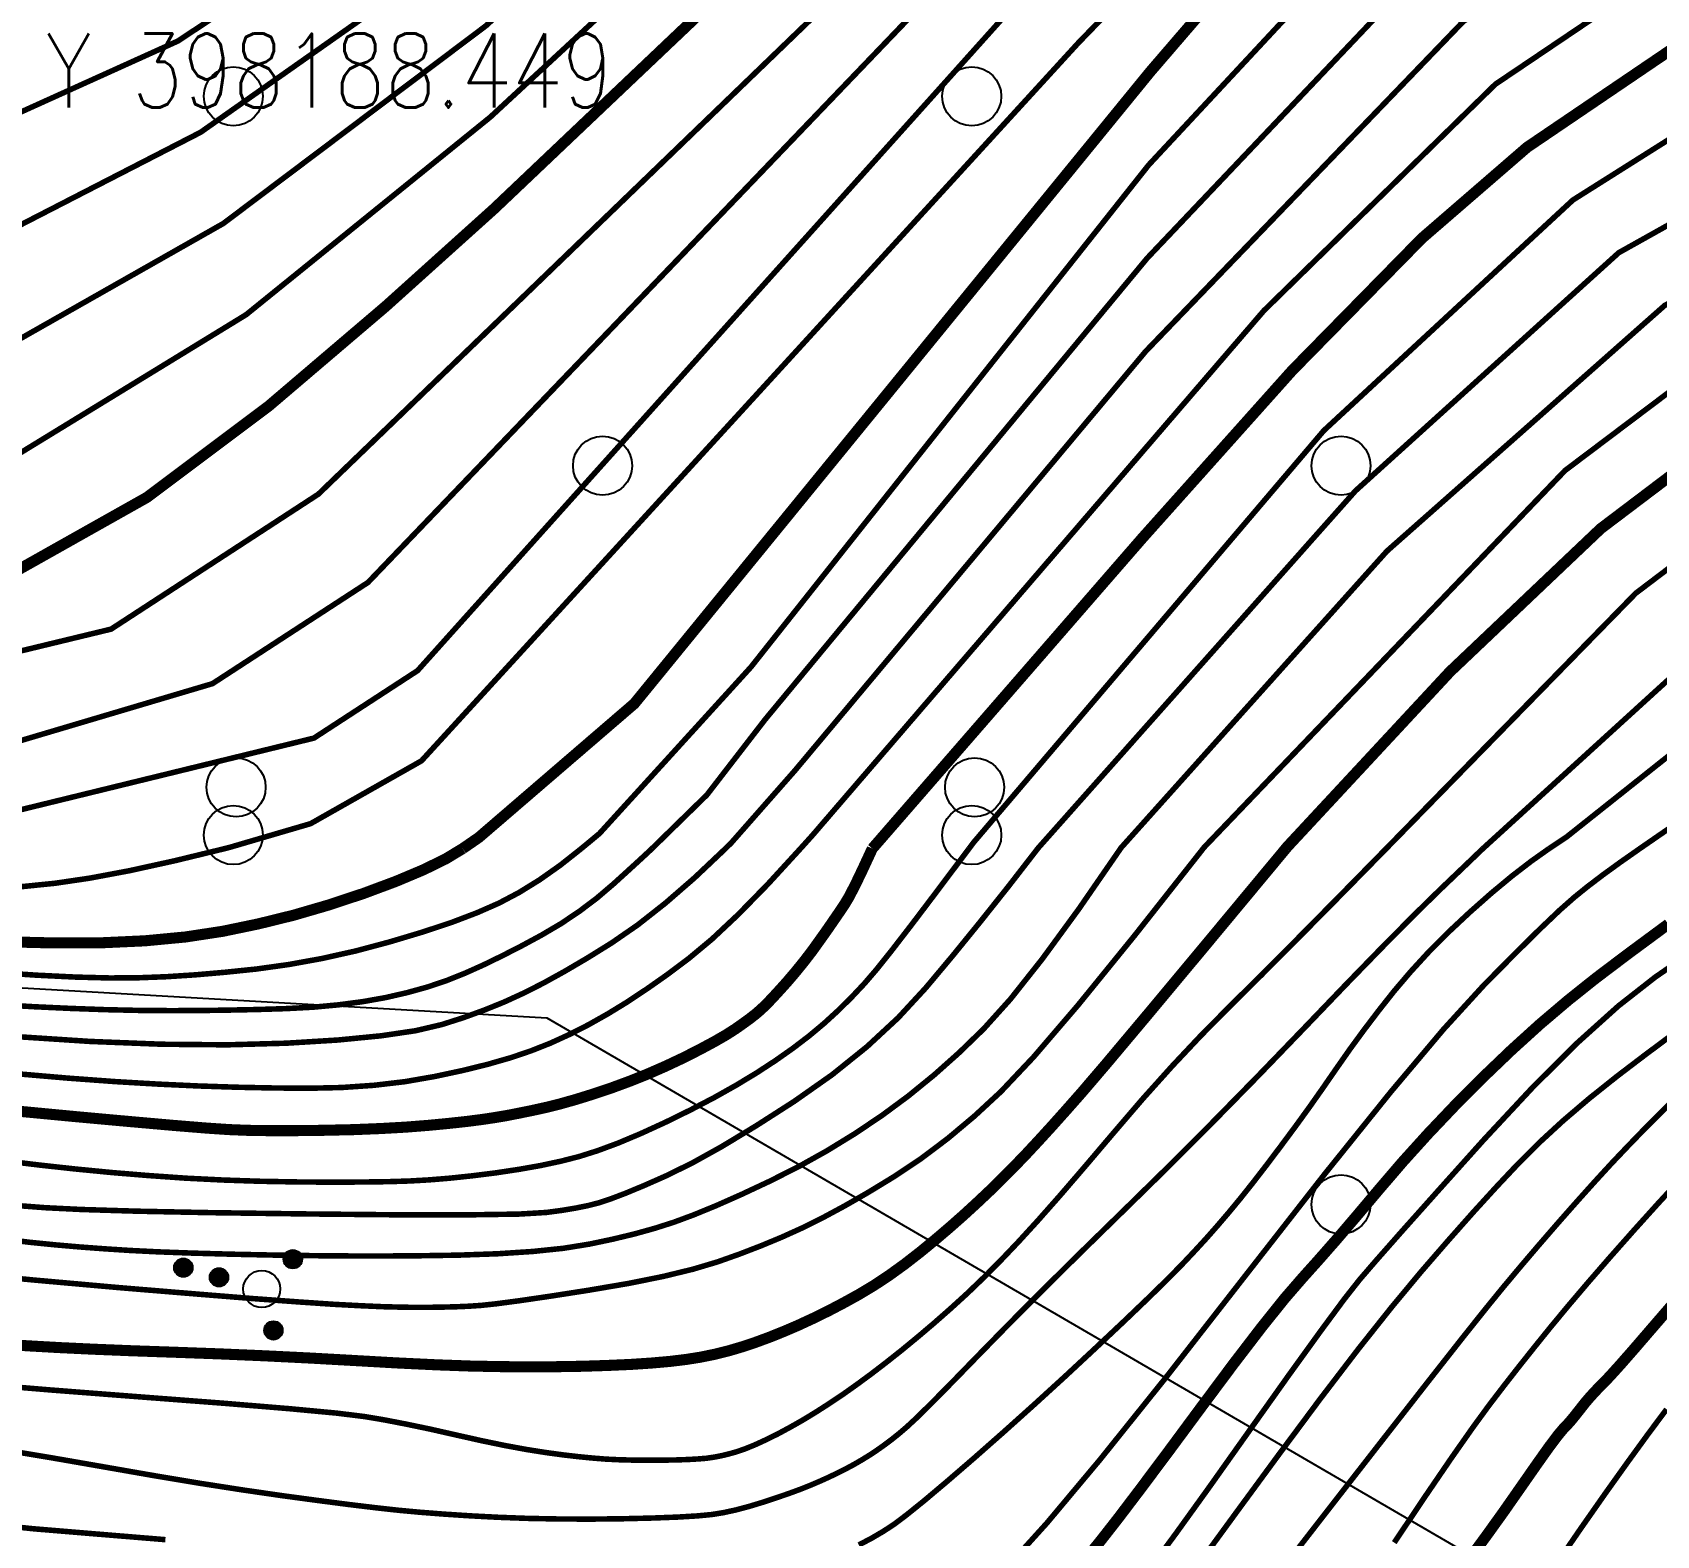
# Model space of a CAD drawing. Extents: x 396500 to 398250, y 1005980 to 1008200.
# Drawn here: x 398189.93 to 398211.92, y 1007990.7 to 1008011.05 of the extents above; entities that cross this region are included whole.
import ezdxf
from ezdxf.enums import TextEntityAlignment as Align

# ---------------------------------------------------------------- set-up
doc = ezdxf.new("R2010")
doc.units = 0
doc.header["$LTSCALE"] = 0.5
doc.layers.get('0').update_dxf_attribs({"linetype": 'CONTINUOUS'})
doc.layers.add('ASSIST', color=7, linetype='CONTINUOUS', plot=False)
for name, color, linetype in [('DGX', 2, 'CONTINUOUS'), ('ZBTZ', 3, 'CONTINUOUS'), ('用地红线', 1, 'CONTINUOUS')]:
    doc.layers.add(name, color=color, linetype=linetype)
doc.styles.add('HZ', font='rs.shx', dxfattribs={"width": 0.8, "bigfont": 'hztxt.shx'})
doc.linetypes.add('1161', pattern='A,0,[149,AAA.SHX,S=0.15,R=0,X=0,Y=0],-1.6', length=1.6)

# ---------------------------------------------------------------- blocks, each defined once
blk = doc.blocks.new('gc326')
blk.add_circle((0, 0), 0.8)
blk = doc.blocks.new('*U110')
at = {"linetype": 'Continuous'}
for points in [[(-0.25, 2.2), (-0.238, 2.123), (-0.238, 2.277)], [(-0.238, 2.277), (-0.202, 2.053), (-0.202, 2.347)], [(-0.202, 2.053), (-0.238, 2.277), (-0.238, 2.123)], [(-0.202, 2.347), (-0.147, 1.998), (-0.147, 2.402)], [(-0.147, 1.998), (-0.202, 2.347), (-0.202, 2.053)], [(-0.147, 2.402), (-0.077, 1.962), (-0.077, 2.438)], [(-0.077, 1.962), (-0.147, 2.402), (-0.147, 1.998)], [(-0.077, 2.438), (0, 1.95), (0, 2.45)], [(0, 1.95), (-0.077, 2.438), (-0.077, 1.962)], [(0, 2.45), (0.077, 1.962), (0.077, 2.438)], [(0.077, 1.962), (0, 2.45), (0, 1.95)], [(0.077, 2.438), (0.147, 1.998), (0.147, 2.402)], [(0.147, 1.998), (0.077, 2.438), (0.077, 1.962)], [(0.147, 2.402), (0.202, 2.053), (0.202, 2.347)], [(0.202, 2.053), (0.147, 2.402), (0.147, 1.998)], [(0.202, 2.347), (0.238, 2.123), (0.238, 2.277)], [(0.238, 2.123), (0.202, 2.347), (0.202, 2.053)], [(0.25, 2.2), (0.238, 2.277), (0.238, 2.123)]]:
    blk.add_solid(points, dxfattribs=at)
blk = doc.blocks.new('*U109')
at = {"linetype": 'Continuous'}
for points in [[(-0.238, 1.277), (-0.202, 1.053), (-0.202, 1.347)], [(-0.202, 1.347), (-0.147, 0.998), (-0.147, 1.402)], [(-0.147, 0.998), (-0.202, 1.347), (-0.202, 1.053)], [(-0.147, 1.402), (-0.077, 0.962), (-0.077, 1.438)], [(-0.077, 0.962), (-0.147, 1.402), (-0.147, 0.998)], [(-0.077, 1.438), (0, 0.95), (0, 1.45)], [(0, 0.95), (-0.077, 1.438), (-0.077, 0.962)], [(0, 1.45), (0.077, 0.962), (0.077, 1.438)], [(0.077, 0.962), (0, 1.45), (0, 0.95)], [(0.077, 1.438), (0.147, 0.998), (0.147, 1.402)], [(0.147, 0.998), (0.077, 1.438), (0.077, 0.962)], [(0.147, 1.402), (0.202, 1.053), (0.202, 1.347)], [(0.202, 1.053), (0.147, 1.402), (0.147, 0.998)], [(0.202, 1.347), (0.238, 1.123), (0.238, 1.277)], [(0.238, 1.123), (0.202, 1.347), (0.202, 1.053)], [(-0.25, 1.2), (-0.238, 1.123), (-0.238, 1.277)], [(-0.202, 1.053), (-0.238, 1.277), (-0.238, 1.123)], [(0.25, 1.2), (0.238, 1.277), (0.238, 1.123)]]:
    blk.add_solid(points, dxfattribs=at)
blk = doc.blocks.new('*U108')
at = {"linetype": 'Continuous'}
for points in [[(-1.202, -0.453), (-1.147, -0.802), (-1.147, -0.398)], [(-1.147, -0.398), (-1.077, -0.838), (-1.077, -0.362)], [(-1.077, -0.838), (-1.147, -0.398), (-1.147, -0.802)], [(-1.077, -0.362), (-1, -0.85), (-1, -0.35)], [(-1, -0.85), (-1.077, -0.362), (-1.077, -0.838)], [(-1, -0.35), (-0.923, -0.838), (-0.923, -0.362)], [(-0.923, -0.838), (-1, -0.35), (-1, -0.85)], [(-0.923, -0.362), (-0.853, -0.802), (-0.853, -0.398)], [(-0.853, -0.802), (-0.923, -0.362), (-0.923, -0.838)], [(-0.853, -0.398), (-0.798, -0.747), (-0.798, -0.453)], [(-0.798, -0.747), (-0.853, -0.398), (-0.853, -0.802)], [(-1.25, -0.6), (-1.238, -0.677), (-1.238, -0.523)], [(-1.238, -0.523), (-1.202, -0.747), (-1.202, -0.453)], [(-1.202, -0.747), (-1.238, -0.523), (-1.238, -0.677)], [(-1.147, -0.802), (-1.202, -0.453), (-1.202, -0.747)], [(-0.798, -0.453), (-0.762, -0.677), (-0.762, -0.523)], [(-0.762, -0.677), (-0.798, -0.453), (-0.798, -0.747)], [(-0.75, -0.6), (-0.762, -0.523), (-0.762, -0.677)]]:
    blk.add_solid(points, dxfattribs=at)
blk = doc.blocks.new('*U107')
at = {"linetype": 'Continuous'}
for points in [[(0.798, -0.453), (0.853, -0.802), (0.853, -0.398)], [(0.853, -0.398), (0.923, -0.838), (0.923, -0.362)], [(0.923, -0.838), (0.853, -0.398), (0.853, -0.802)], [(0.923, -0.362), (1, -0.85), (1, -0.35)], [(1, -0.85), (0.923, -0.362), (0.923, -0.838)], [(1, -0.35), (1.077, -0.838), (1.077, -0.362)], [(1.077, -0.838), (1, -0.35), (1, -0.85)], [(1.077, -0.362), (1.147, -0.802), (1.147, -0.398)], [(1.147, -0.802), (1.077, -0.362), (1.077, -0.838)], [(1.147, -0.398), (1.202, -0.747), (1.202, -0.453)], [(1.202, -0.747), (1.147, -0.398), (1.147, -0.802)], [(0.75, -0.6), (0.762, -0.677), (0.762, -0.523)], [(0.762, -0.523), (0.798, -0.747), (0.798, -0.453)], [(0.798, -0.747), (0.762, -0.523), (0.762, -0.677)], [(0.853, -0.802), (0.798, -0.453), (0.798, -0.747)], [(1.202, -0.453), (1.238, -0.677), (1.238, -0.523)], [(1.238, -0.677), (1.202, -0.453), (1.202, -0.747)], [(1.25, -0.6), (1.238, -0.523), (1.238, -0.677)]]:
    blk.add_solid(points, dxfattribs=at)
blk = doc.blocks.new('gc160')
for centre, radius in [((0, 2.2), 0.25), ((0, 1.2), 0.25), ((0, 0), 0.5), ((-1, -0.6), 0.25), ((1, -0.6), 0.25)]:
    blk.add_circle(centre, radius)
at = {"linetype": 'Continuous'}
for name in ['*U110', '*U109', '*U108', '*U107']:
    blk.add_blockref(name, (0, 0), dxfattribs=at)

msp = doc.modelspace()

# ---------------------------------------------------------------- linework, layer by layer
at = {"layer": 'ASSIST', "linetype": '1161', "flags": 128}
for points in [[(398118.342, 1008000), (398131.555, 1007998.274), (398152.97, 1007998.751), (398175.976, 1007998.906), (398196.897, 1007997.71), (398223.32, 1007982.341), (398250, 1007980.181)], [(398118.342, 1008000), (398131.555, 1007998.274), (398152.97, 1007998.751), (398175.976, 1007998.906), (398196.897, 1007997.71), (398223.32, 1007982.341), (398249.963, 1007980.183), (398249.978, 1008000)]]:
    msp.add_lwpolyline(points, dxfattribs=at)
at = {"layer": 'DGX', "linetype": 'Continuous', "const_width": 0.075}
for points, elevation in [([(398152.935, 1008000), (398165.212, 1008004.934), (398172.721, 1008007.422), (398181.044, 1008008.922), (398186.492, 1008009.128), (398189.349, 1008009.778), (398191.9, 1008010.931), (398195.966, 1008013.617), (398203.575, 1008020.577), (398211.271, 1008026.106), (398213.678, 1008026.745), (398215.939, 1008026.939), (398224.682, 1008027.234), (398226.525, 1008026.54), (398237.128, 1008016.816), (398239.037, 1008014.719), (398240.154, 1008012.603), (398244.279, 1008000.004), (398244.281, 1008000)], 40.5), ([(398154.882, 1008000), (398165.849, 1008004.442), (398173.903, 1008007.027), (398180.612, 1008007.949), (398186.283, 1008007.65), (398189.417, 1008008.261), (398192.208, 1008009.696), (398196.021, 1008012.378), (398204.364, 1008020.043), (398211.646, 1008025.176), (398216.481, 1008026.142), (398224.583, 1008026.501), (398226.311, 1008025.929), (398238.547, 1008014.505), (398239.558, 1008012.608), (398243.734, 1008000.009), (398243.74, 1008000)], 41), ([(398156.923, 1008000), (398156.932, 1008000.005), (398166.487, 1008003.951), (398173.769, 1008006.314), (398180.181, 1008006.977), (398186.445, 1008006.197), (398189.486, 1008006.743), (398192.516, 1008008.462), (398196.075, 1008011.14), (398205.153, 1008019.51), (398212.02, 1008024.246), (398217.024, 1008025.344), (398224.484, 1008025.767), (398225.558, 1008025.581), (398226.983, 1008024.578), (398238.057, 1008014.291), (398238.961, 1008012.614), (398243.19, 1008000.013), (398243.197, 1008000)], 41.5), ([(398158.909, 1008000), (398158.933, 1008000.008), (398167.124, 1008003.459), (398171.477, 1008005.013), (398175.248, 1008005.909), (398179.749, 1008006.004), (398186.606, 1008004.743), (398189.554, 1008005.226), (398192.824, 1008007.227), (398196.13, 1008009.901), (398205.942, 1008018.976), (398210.752, 1008022.43), (398212.571, 1008023.391), (398214.741, 1008024.049), (398217.566, 1008024.547), (398224.385, 1008025.034), (398225.883, 1008024.706), (398226.664, 1008024.102), (398237.567, 1008014.077), (398238.365, 1008012.619), (398242.645, 1008000.018), (398242.654, 1008000)], 42), ([(398240.506, 1008000), (398236.421, 1008010.718), (398234.62, 1008013.326), (398226.533, 1008019.527), (398223.499, 1008020.842), (398220.918, 1008020.994), (398218.263, 1008020.72), (398214.518, 1008019.678), (398207.509, 1008015.637), (398203.116, 1008011.293), (398195.146, 1008002.409), (398193.743, 1008001.496), (398189.125, 1008000.368), (398185.011, 1008000.531), (398175.585, 1008001.754), (398172.288, 1008001.511), (398168.679, 1008000.75), (398166.545, 1008000)], 44), ([(398192.535, 1008000), (398192.605, 1008000.018), (398193.698, 1008000.338), (398195.199, 1008001.188), (398204.091, 1008010.903), (398207.769, 1008014.702), (398215.1, 1008018.776), (398218.315, 1008019.711), (398220.724, 1008019.943), (398223.236, 1008019.689), (398226.397, 1008018.351), (398234.023, 1008012.906), (398235.972, 1008010.083), (398239.977, 1008000)], 44.5), ([(398197.363, 1008000), (398197.609, 1008000.204), (398199.661, 1008002.458), (398205.046, 1008009.253), (398208.456, 1008012.912), (398215.899, 1008016.937), (398218.471, 1008017.749), (398220.43, 1008017.921), (398222.494, 1008017.613), (398225.556, 1008016.291), (398232.729, 1008011.627), (398234.003, 1008010.187), (398235.662, 1008007.442), (398238.888, 1008000.022), (398238.9, 1008000)], 45.5), ([(398198.32, 1008000), (398199.064, 1008000.727), (398199.852, 1008001.747), (398205.025, 1008007.991), (398208.885, 1008012.057), (398216.115, 1008016.001), (398218.575, 1008016.798), (398220.33, 1008016.95), (398222.014, 1008016.69), (398224.85, 1008015.407), (398232.031, 1008010.768), (398233.403, 1008009.353), (398234.368, 1008007.567), (398235.111, 1008006.841), (398235.842, 1008005.146), (398236.85, 1008003.787), (398238.346, 1008000.022), (398238.358, 1008000)], 46), ([(398200.331, 1008000), (398200.495, 1008000.182), (398206.606, 1008007.281), (398209.742, 1008010.347), (398211.83, 1008011.754), (398216.548, 1008014.128), (398218.57, 1008014.844), (398220.13, 1008015.009), (398221.902, 1008014.495), (398225.748, 1008012.262), (398230.271, 1008009.321), (398232.202, 1008007.686), (398235.245, 1008003.914), (398237.254, 1008000.422), (398237.531, 1008000)], 47), ([(398236.184, 1008000), (398236.002, 1008000.228), (398234.311, 1008002.875), (398229.747, 1008007.104), (398221.044, 1008012.294), (398218.899, 1008012.62), (398214.033, 1008010.824), (398210.791, 1008008.779), (398207.418, 1008005.658), (398202.678, 1008000.086), (398202.613, 1008000)], 48), ([(398235.166, 1008000), (398233.923, 1008002.162), (398229.555, 1008006.018), (398222.429, 1008010.236), (398220.796, 1008010.988), (398218.91, 1008011.298), (398215.697, 1008010.463), (398211.412, 1008008.066), (398207.846, 1008004.842), (398203.55, 1008000.008), (398203.544, 1008000)], 48.5), ([(398234.343, 1008000), (398233.536, 1008001.448), (398229.364, 1008004.931), (398222.277, 1008008.977), (398218.921, 1008009.975), (398215.829, 1008009.39), (398212.034, 1008007.352), (398208.273, 1008004.027), (398204.674, 1008000.013), (398204.665, 1008000)], 49.5), ([(398233.678, 1008000), (398232.91, 1008000.929), (398231.328, 1008002.217), (398226.613, 1008005.434), (398222.125, 1008007.717), (398218.932, 1008008.653), (398215.96, 1008008.316), (398213.13, 1008006.961), (398210.685, 1008005.118), (398205.797, 1008000.017), (398205.784, 1008000)], 49.5), ([(398231.387, 1008000), (398227.962, 1008002.209), (398223.673, 1008004.645), (398219.951, 1008006.025), (398217.51, 1008006.304), (398216.164, 1008006.12), (398213.576, 1008004.922), (398211.643, 1008003.457), (398208.263, 1008000)], 50.5), ([(398209.572, 1008000), (398213.876, 1008003.919), (398216.237, 1008004.997), (398217.76, 1008005.209), (398219.849, 1008004.98), (398222.484, 1008004.116), (398224.933, 1008002.902), (398229.17, 1008000.046), (398229.236, 1008000)], 51), ([(398227.454, 1008000), (398227.437, 1008000.015), (398222.233, 1008003.159), (398219.746, 1008003.934), (398218.009, 1008004.115), (398216.309, 1008003.875), (398214.176, 1008002.915), (398210.707, 1008000.159), (398210.468, 1008000)], 51.5)]:
    msp.add_lwpolyline(points, dxfattribs=dict(at, elevation=elevation))
at = {"layer": 'DGX', "linetype": 'Continuous', "const_width": 0.075, "flags": 128}
for points, elevation in [([(398241.576, 1008000), (398241.567, 1008000.022), (398237.32, 1008011.989), (398236.446, 1008013.478), (398226.804, 1008021.88), (398225.672, 1008022.608), (398223.818, 1008023.193), (398218.363, 1008022.769), (398215.537, 1008022.21), (398211.478, 1008020.528), (398206.99, 1008017.507), (398193.803, 1008004.798), (398190.996, 1008002.971), (398188.65, 1008002.404), (398186.114, 1008002.331), (398182.424, 1008003.001), (398178.503, 1008004.222), (398176.209, 1008004.575), (398173.609, 1008004.326), (398170.253, 1008003.183), (398162.752, 1008000.005), (398162.738, 1008000)], 43), ([(398241.041, 1008000), (398241.033, 1008000.022), (398236.871, 1008011.354), (398235.814, 1008013.094), (398233.344, 1008015.462), (398226.668, 1008020.704), (398223.35, 1008022.085), (398218.619, 1008021.789), (398215.977, 1008021.269), (398213.041, 1008020.153), (398209.942, 1008018.368), (398207.25, 1008016.572), (398205.038, 1008014.616), (398194.475, 1008003.603), (398192.369, 1008002.233), (398189.065, 1008001.252), (398186.792, 1008001.338), (398178.085, 1008002.806), (398175.56, 1008002.975), (398173.979, 1008002.794), (398171.924, 1008002.496), (398168.712, 1008001.61), (398165.689, 1008000.543), (398164.397, 1008000)], 43.5), ([(398237.963, 1008000), (398236.56, 1008003.072), (398234.56, 1008006.239), (398231.334, 1008009.909), (398224.145, 1008014.524), (398221.534, 1008015.766), (398220.23, 1008015.98), (398218.68, 1008015.846), (398216.332, 1008015.064), (398209.313, 1008011.202), (398205.005, 1008006.73), (398200.259, 1008001.06), (398199.396, 1008000.08), (398199.315, 1008000)], 46.5), ([(398225.683, 1008000), (398225.663, 1008000.013), (398221.982, 1008002.203), (398218.259, 1008003.02), (398216.72, 1008002.569), (398214.255, 1008001.763), (398211.697, 1008000)], 52)]:
    msp.add_lwpolyline(points, dxfattribs=dict(at, elevation=elevation))
at = {"layer": 'DGX', "color": 3, "linetype": 'Continuous', "lineweight": -2, "const_width": 0.15}
for points, elevation in [([(398189.623, 1008003.709), (398191.481, 1008004.754), (398193.132, 1008005.992), (398194.718, 1008007.343), (398196.185, 1008008.663), (398203.339, 1008015.449)], 42.5), ([(398236.998, 1008000), (398235.978, 1008001.64), (398234.698, 1008003.588), (398233.458, 1008005.037), (398231.601, 1008006.853), (398229.939, 1008008.191), (398227.462, 1008009.883), (398225.012, 1008011.388), (398221.292, 1008013.6), (398220.574, 1008013.92), (398220.03, 1008014.038), (398219.406, 1008014.035), (398218.888, 1008013.943), (398218.214, 1008013.747), (398216.764, 1008013.192), (398215.435, 1008012.611), (398213.893, 1008011.855), (398212.547, 1008011.103), (398210.17, 1008009.492), (398208.748, 1008008.262), (398206.991, 1008006.473), (398204.964, 1008004.207), (398201.304, 1008000)], 47.5), ([(398206.903, 1008000), (398206.92, 1008000.021), (398209.128, 1008002.396), (398211.169, 1008004.332), (398213.276, 1008005.926), (398214.593, 1008006.699), (398216.091, 1008007.242), (398217.261, 1008007.398), (398218.943, 1008007.33), (398220.053, 1008007.071), (398221.973, 1008006.457), (398224.159, 1008005.495), (398226.401, 1008004.322), (398228.98, 1008002.758), (398230.795, 1008001.512), (398232.602, 1008000.142), (398232.737, 1008000)], 50)]:
    msp.add_lwpolyline(points, dxfattribs=dict(at, elevation=elevation))
at = {"layer": 'DGX', "color": 3, "linetype": 'Continuous', "lineweight": -2, "const_width": 0.15, "elevation": 45, "flags": 128}
msp.add_lwpolyline([(398206.995, 1008012.754), (398205.066, 1008010.514), (398198.081, 1008001.962), (398195.976, 1008000.151), (398195.757, 1008000)], dxfattribs=at)
at = {"layer": 'DGX', "color": 3, "linetype": 'Continuous', "lineweight": -2, "const_width": 0.15, "flags": 128}
msp.add_lwpolyline([(398195.757, 1008000), (398195.527, 1007999.861), (398195.227, 1007999.714), (398194.859, 1007999.559), (398194.42, 1007999.395), (398193.946, 1007999.238), (398193.469, 1007999.099), (398192.99, 1007998.981), (398192.509, 1007998.881), (398192.004, 1007998.804), (398191.455, 1007998.752), (398190.862, 1007998.725), (398190.225, 1007998.723), (398189.558, 1007998.739), (398188.876, 1007998.764), (398188.179, 1007998.8), (398187.467, 1007998.845), (398186.475, 1007998.955), (398184.936, 1007999.184), (398182.852, 1007999.532), (398180.221, 1008000)], dxfattribs=at)
at = {"layer": 'DGX', "linetype": 'Continuous', "const_width": 0.075}
for points in [[(398183.633, 1008000), (398184.522, 1007999.836), (398185.263, 1007999.702), (398185.856, 1007999.6), (398186.301, 1007999.529), (398186.699, 1007999.481), (398187.149, 1007999.447), (398187.652, 1007999.427), (398188.207, 1007999.422), (398188.77, 1007999.43), (398189.296, 1007999.451), (398189.785, 1007999.485), (398190.237, 1007999.531), (398190.706, 1007999.6), (398191.245, 1007999.701), (398191.855, 1007999.835), (398192.535, 1008000)], [(398205.784, 1008000), (398204.854, 1007998.821), (398204.089, 1007997.88), (398203.486, 1007997.177), (398203.046, 1007996.711), (398202.688, 1007996.38), (398202.328, 1007996.078), (398201.967, 1007995.806), (398201.605, 1007995.564), (398201.254, 1007995.35), (398200.927, 1007995.162), (398200.624, 1007994.999), (398200.345, 1007994.861), (398200.075, 1007994.739), (398199.795, 1007994.623), (398199.507, 1007994.512), (398199.211, 1007994.407), (398198.876, 1007994.307), (398198.473, 1007994.209), (398198.001, 1007994.114), (398197.461, 1007994.022), (398196.94, 1007993.941), (398196.523, 1007993.88), (398196.213, 1007993.839), (398196.008, 1007993.817), (398195.844, 1007993.806), (398195.66, 1007993.798), (398195.455, 1007993.793), (398195.228, 1007993.79), (398194.974, 1007993.792), (398194.686, 1007993.799), (398194.364, 1007993.813), (398194.008, 1007993.832), (398193.547, 1007993.863), (398192.908, 1007993.91), (398192.092, 1007993.976), (398191.099, 1007994.058), (398189.955, 1007994.16), (398188.689, 1007994.282)], [(398208.263, 1008000), (398207.628, 1007999.353), (398207.064, 1007998.782), (398206.571, 1007998.287), (398206.149, 1007997.869), (398205.76, 1007997.476), (398205.367, 1007997.059), (398204.969, 1007996.616), (398204.568, 1007996.149), (398204.184, 1007995.697), (398203.843, 1007995.301), (398203.543, 1007994.962), (398203.284, 1007994.679), (398203.048, 1007994.431), (398202.816, 1007994.197), (398202.587, 1007993.977), (398202.362, 1007993.772), (398202.14, 1007993.577), (398201.922, 1007993.392), (398201.707, 1007993.215), (398201.495, 1007993.047), (398201.289, 1007992.889), (398201.089, 1007992.742), (398200.897, 1007992.606), (398200.711, 1007992.482), (398200.531, 1007992.367), (398200.355, 1007992.26), (398200.183, 1007992.163), (398200.016, 1007992.073), (398199.857, 1007991.995), (398199.713, 1007991.929), (398199.583, 1007991.876), (398199.467, 1007991.836), (398199.36, 1007991.806), (398199.256, 1007991.781), (398199.156, 1007991.762), (398199.059, 1007991.748), (398198.95, 1007991.739), (398198.812, 1007991.731), (398198.646, 1007991.725), (398198.45, 1007991.722), (398198.246, 1007991.721), (398198.053, 1007991.723), (398197.87, 1007991.728), (398197.699, 1007991.736), (398197.523, 1007991.75), (398197.328, 1007991.769), (398197.113, 1007991.794), (398196.878, 1007991.826), (398196.619, 1007991.867), (398196.33, 1007991.92), (398196.011, 1007991.986), (398195.663, 1007992.064), (398195.314, 1007992.143), (398194.992, 1007992.21), (398194.697, 1007992.267), (398194.431, 1007992.312), (398194.049, 1007992.359), (398193.409, 1007992.419), (398192.513, 1007992.493), (398191.359, 1007992.581), (398190.179, 1007992.672), (398189.207, 1007992.753)], [(398189.378, 1007998.328), (398189.981, 1007998.287), (398190.515, 1007998.261), (398190.98, 1007998.249), (398191.374, 1007998.252), (398191.744, 1007998.266), (398192.132, 1007998.291), (398192.538, 1007998.326), (398192.963, 1007998.37), (398193.402, 1007998.431), (398193.849, 1007998.512), (398194.306, 1007998.614), (398194.771, 1007998.738), (398195.215, 1007998.871), (398195.61, 1007999.002), (398195.954, 1007999.133), (398196.248, 1007999.262), (398196.519, 1007999.405), (398196.796, 1007999.576), (398197.077, 1007999.774), (398197.363, 1008000)], [(398189.459, 1007997.889), (398189.947, 1007997.86), (398190.446, 1007997.837), (398190.919, 1007997.82), (398191.367, 1007997.81), (398191.789, 1007997.807), (398192.194, 1007997.808), (398192.591, 1007997.814), (398192.979, 1007997.822), (398193.359, 1007997.834), (398193.726, 1007997.853), (398194.073, 1007997.885), (398194.401, 1007997.928), (398194.711, 1007997.983), (398195.003, 1007998.05), (398195.281, 1007998.127), (398195.545, 1007998.216), (398195.794, 1007998.316), (398196.039, 1007998.426), (398196.292, 1007998.549), (398196.552, 1007998.682), (398196.821, 1007998.827), (398197.086, 1007998.983), (398197.337, 1007999.151), (398197.574, 1007999.33), (398197.798, 1007999.521), (398197.994, 1007999.699), (398198.146, 1007999.838), (398198.254, 1007999.938), (398198.32, 1008000)], [(398204.665, 1008000), (398204.1, 1007999.182), (398203.603, 1007998.503), (398203.174, 1007997.962), (398202.813, 1007997.561), (398202.481, 1007997.239), (398202.141, 1007996.936), (398201.792, 1007996.652), (398201.435, 1007996.388), (398201.068, 1007996.142), (398200.692, 1007995.911), (398200.307, 1007995.696), (398199.912, 1007995.497), (398199.532, 1007995.319), (398199.189, 1007995.167), (398198.884, 1007995.042), (398198.617, 1007994.943), (398198.36, 1007994.861), (398198.083, 1007994.784), (398197.788, 1007994.713), (398197.475, 1007994.647), (398197.121, 1007994.59), (398196.707, 1007994.547), (398196.232, 1007994.516), (398195.696, 1007994.497), (398195.118, 1007994.488), (398194.517, 1007994.485), (398193.894, 1007994.488), (398193.247, 1007994.497), (398192.628, 1007994.51), (398192.089, 1007994.525), (398191.628, 1007994.542), (398191.247, 1007994.561), (398190.907, 1007994.583), (398190.57, 1007994.608), (398190.236, 1007994.637), (398189.905, 1007994.67), (398189.51, 1007994.718)], [(398202.613, 1008000), (398202.184, 1007999.429), (398201.833, 1007998.966), (398201.558, 1007998.61), (398201.36, 1007998.363), (398201.196, 1007998.172), (398201.023, 1007997.988), (398200.842, 1007997.809), (398200.653, 1007997.636), (398200.45, 1007997.466), (398200.23, 1007997.298), (398199.991, 1007997.13), (398199.735, 1007996.963), (398199.46, 1007996.797), (398199.163, 1007996.63), (398198.845, 1007996.464), (398198.505, 1007996.297), (398198.169, 1007996.143), (398197.862, 1007996.014), (398197.584, 1007995.911), (398197.334, 1007995.832), (398197.087, 1007995.769), (398196.817, 1007995.711), (398196.522, 1007995.659), (398196.205, 1007995.611), (398195.885, 1007995.571), (398195.584, 1007995.539), (398195.303, 1007995.516), (398195.041, 1007995.501), (398194.757, 1007995.492), (398194.409, 1007995.487), (398193.997, 1007995.485), (398193.522, 1007995.488), (398193.016, 1007995.497), (398192.511, 1007995.514), (398192.009, 1007995.539), (398191.509, 1007995.574), (398191.01, 1007995.615), (398190.515, 1007995.663), (398190.022, 1007995.717), (398189.532, 1007995.777)], [(398189.546, 1007991.861), (398190.151, 1007991.761), (398190.836, 1007991.642), (398191.535, 1007991.52), (398192.18, 1007991.412), (398192.771, 1007991.32), (398193.309, 1007991.242), (398193.791, 1007991.177), (398194.214, 1007991.122), (398194.58, 1007991.078), (398194.887, 1007991.044), (398195.179, 1007991.017), (398195.501, 1007990.992), (398195.853, 1007990.969), (398196.235, 1007990.949), (398196.638, 1007990.934), (398197.054, 1007990.926), (398197.484, 1007990.924), (398197.926, 1007990.929), (398198.338, 1007990.939), (398198.676, 1007990.952), (398198.939, 1007990.968), (398199.128, 1007990.986), (398199.285, 1007991.011), (398199.455, 1007991.048), (398199.636, 1007991.096), (398199.83, 1007991.155), (398200.02, 1007991.218), (398200.191, 1007991.277), (398200.343, 1007991.333), (398200.475, 1007991.386), (398200.596, 1007991.438), (398200.714, 1007991.491), (398200.83, 1007991.547), (398200.944, 1007991.604), (398201.054, 1007991.663), (398201.161, 1007991.725), (398201.265, 1007991.789), (398201.366, 1007991.856), (398201.465, 1007991.926), (398201.565, 1007992.001), (398201.665, 1007992.081), (398201.765, 1007992.166), (398201.902, 1007992.293), (398202.111, 1007992.499), (398202.392, 1007992.784), (398202.746, 1007993.148), (398203.161, 1007993.572), (398203.626, 1007994.039), (398204.141, 1007994.548), (398204.706, 1007995.1), (398205.301, 1007995.683), (398205.906, 1007996.289), (398206.522, 1007996.917), (398207.148, 1007997.566), (398207.736, 1007998.179), (398208.239, 1007998.696), (398208.657, 1007999.117), (398208.989, 1007999.442), (398209.242, 1007999.684), (398209.424, 1007999.858), (398209.534, 1007999.964), (398209.572, 1008000)], [(398189.715, 1007996.953), (398190.414, 1007996.893), (398191.055, 1007996.846), (398191.638, 1007996.812), (398192.181, 1007996.787), (398192.7, 1007996.77), (398193.195, 1007996.76), (398193.666, 1007996.756), (398194.117, 1007996.766), (398194.553, 1007996.796), (398194.972, 1007996.845), (398195.376, 1007996.915), (398195.755, 1007996.996), (398196.099, 1007997.081), (398196.409, 1007997.17), (398196.683, 1007997.263), (398196.941, 1007997.365), (398197.2, 1007997.483), (398197.459, 1007997.615), (398197.72, 1007997.762), (398197.985, 1007997.924), (398198.256, 1007998.104), (398198.535, 1007998.3), (398198.82, 1007998.514), (398199.131, 1007998.773), (398199.487, 1007999.107), (398199.887, 1007999.516), (398200.331, 1008000)], [(398203.544, 1008000), (398203.144, 1007999.484), (398202.757, 1007998.998), (398202.386, 1007998.542), (398202.028, 1007998.115), (398201.654, 1007997.71), (398201.232, 1007997.319), (398200.762, 1007996.941), (398200.244, 1007996.577), (398199.729, 1007996.247), (398199.269, 1007995.969), (398198.864, 1007995.744), (398198.514, 1007995.572), (398198.215, 1007995.44), (398197.962, 1007995.335), (398197.757, 1007995.257), (398197.599, 1007995.205), (398197.454, 1007995.168), (398197.287, 1007995.134), (398197.099, 1007995.103), (398196.889, 1007995.075), (398196.52, 1007995.053), (398195.855, 1007995.043), (398194.894, 1007995.043), (398193.637, 1007995.055), (398192.362, 1007995.072), (398191.349, 1007995.092), (398190.598, 1007995.115), (398190.11, 1007995.139), (398189.755, 1007995.166)], [(398210.468, 1008000), (398210.225, 1007999.828), (398209.965, 1007999.628), (398209.688, 1007999.398), (398209.396, 1007999.14), (398209.106, 1007998.869), (398208.839, 1007998.601), (398208.594, 1007998.334), (398208.37, 1007998.071), (398208.162, 1007997.808), (398207.962, 1007997.545), (398207.77, 1007997.283), (398207.586, 1007997.02), (398207.404, 1007996.757), (398207.218, 1007996.493), (398207.027, 1007996.23), (398206.831, 1007995.966), (398206.64, 1007995.713), (398206.46, 1007995.48), (398206.292, 1007995.269), (398206.135, 1007995.079), (398205.982, 1007994.9), (398205.825, 1007994.722), (398205.662, 1007994.545), (398205.495, 1007994.368), (398205.295, 1007994.165), (398205.033, 1007993.909), (398204.709, 1007993.599), (398204.323, 1007993.236), (398203.909, 1007992.851), (398203.497, 1007992.475), (398203.088, 1007992.108), (398202.682, 1007991.75), (398202.311, 1007991.43), (398202.007, 1007991.174), (398201.769, 1007990.982), (398201.599, 1007990.854), (398201.454, 1007990.759), (398201.295, 1007990.666), (398201.121, 1007990.574)], [(398212.436, 1007998.625), (398211.908, 1007998.262), (398211.407, 1007997.87), (398210.852, 1007997.371), (398210.245, 1007996.767), (398209.584, 1007996.058), (398208.964, 1007995.367), (398208.477, 1007994.822), (398208.124, 1007994.422), (398207.904, 1007994.167), (398207.696, 1007993.903), (398207.377, 1007993.472), (398206.947, 1007992.877), (398206.406, 1007992.116), (398205.861, 1007991.348), (398205.418, 1007990.733), (398205.077, 1007990.271)], [(398205.831, 1007990.464), (398206.255, 1007991.044), (398206.797, 1007991.782), (398207.369, 1007992.551), (398207.884, 1007993.224), (398208.342, 1007993.8), (398208.742, 1007994.28), (398209.102, 1007994.695), (398209.439, 1007995.075), (398209.753, 1007995.419), (398210.044, 1007995.728), (398210.338, 1007996.022), (398210.66, 1007996.318), (398211.012, 1007996.618), (398211.392, 1007996.921), (398211.785, 1007997.22), (398212.175, 1007997.51)], [(398206.55, 1007989.856), (398207.377, 1007990.922), (398208.194, 1007991.971), (398208.84, 1007992.798), (398209.315, 1007993.402), (398209.62, 1007993.784), (398209.845, 1007994.06), (398210.082, 1007994.343), (398210.331, 1007994.635), (398210.592, 1007994.936), (398210.85, 1007995.228), (398211.091, 1007995.496), (398211.315, 1007995.74), (398211.522, 1007995.958), (398211.728, 1007996.171), (398211.95, 1007996.395), (398212.189, 1007996.631)], [(398212.228, 1007995.504), (398211.944, 1007995.196), (398211.621, 1007994.838), (398211.292, 1007994.467), (398210.994, 1007994.124), (398210.727, 1007993.81), (398210.489, 1007993.523), (398210.271, 1007993.253), (398210.06, 1007992.988), (398209.857, 1007992.728), (398209.661, 1007992.472), (398209.437, 1007992.166), (398209.147, 1007991.753), (398208.792, 1007991.233), (398208.372, 1007990.606)], [(398210.611, 1007990.38), (398210.908, 1007990.812), (398211.228, 1007991.269), (398211.542, 1007991.708), (398211.819, 1007992.089), (398212.06, 1007992.411)], [(398191.731, 1007990.646), (398190.818, 1007990.721), (398189.949, 1007990.793), (398189.123, 1007990.879)]]:
    msp.add_lwpolyline(points, dxfattribs=at)
at = {"layer": 'DGX', "color": 3, "linetype": 'Continuous', "lineweight": -2, "const_width": 0.15}
for points in [[(398189.507, 1007993.293), (398189.883, 1007993.269), (398190.291, 1007993.246), (398190.756, 1007993.224), (398191.277, 1007993.203), (398191.855, 1007993.183), (398192.461, 1007993.161), (398193.068, 1007993.135), (398193.677, 1007993.105), (398194.287, 1007993.071), (398194.869, 1007993.038), (398195.395, 1007993.013), (398195.864, 1007992.996), (398196.276, 1007992.988), (398196.655, 1007992.985), (398197.02, 1007992.987), (398197.374, 1007992.993), (398197.715, 1007993.004), (398198.034, 1007993.018), (398198.317, 1007993.037), (398198.566, 1007993.059), (398198.781, 1007993.085), (398198.977, 1007993.116), (398199.168, 1007993.155), (398199.354, 1007993.201), (398199.537, 1007993.255), (398199.72, 1007993.316), (398199.908, 1007993.385), (398200.103, 1007993.463), (398200.303, 1007993.549), (398200.506, 1007993.643), (398200.71, 1007993.743), (398200.914, 1007993.85), (398201.119, 1007993.963), (398201.324, 1007994.086), (398201.531, 1007994.223), (398201.739, 1007994.373), (398201.949, 1007994.536), (398202.155, 1007994.705), (398202.352, 1007994.873), (398202.54, 1007995.039), (398202.72, 1007995.204), (398202.894, 1007995.368), (398203.062, 1007995.533), (398203.226, 1007995.698), (398203.386, 1007995.864), (398203.551, 1007996.041), (398203.731, 1007996.238), (398203.927, 1007996.457), (398204.138, 1007996.696), (398204.475, 1007997.09), (398205.048, 1007997.772), (398205.857, 1007998.742), (398206.903, 1008000)], [(398201.304, 1008000), (398201.177, 1007999.726), (398201.072, 1007999.507), (398200.987, 1007999.344), (398200.923, 1007999.237), (398200.863, 1007999.148), (398200.789, 1007999.041), (398200.702, 1007998.914), (398200.6, 1007998.77), (398200.491, 1007998.618), (398200.378, 1007998.471), (398200.263, 1007998.329), (398200.145, 1007998.191), (398200.033, 1007998.067), (398199.937, 1007997.963), (398199.856, 1007997.88), (398199.791, 1007997.818), (398199.726, 1007997.762), (398199.648, 1007997.701), (398199.556, 1007997.634), (398199.451, 1007997.56), (398199.323, 1007997.478), (398199.163, 1007997.386), (398198.971, 1007997.283), (398198.747, 1007997.169), (398198.505, 1007997.055), (398198.26, 1007996.948), (398198.012, 1007996.849), (398197.762, 1007996.757), (398197.517, 1007996.675), (398197.288, 1007996.604), (398197.075, 1007996.544), (398196.878, 1007996.495), (398196.692, 1007996.454), (398196.514, 1007996.418), (398196.345, 1007996.385), (398196.183, 1007996.358), (398196.01, 1007996.332), (398195.803, 1007996.306), (398195.564, 1007996.28), (398195.292, 1007996.254), (398194.987, 1007996.23), (398194.649, 1007996.211), (398194.278, 1007996.196), (398193.873, 1007996.187), (398193.477, 1007996.182), (398193.13, 1007996.182), (398192.833, 1007996.187), (398192.586, 1007996.197), (398192.29, 1007996.217), (398191.846, 1007996.253), (398191.256, 1007996.305), (398190.517, 1007996.372), (398189.716, 1007996.448)], [(398212.083, 1007998.978), (398211.54, 1007998.577), (398211.107, 1007998.25), (398210.728, 1007997.948), (398210.345, 1007997.623), (398209.96, 1007997.274), (398209.571, 1007996.902), (398209.19, 1007996.519), (398208.829, 1007996.139), (398208.487, 1007995.761), (398208.165, 1007995.386), (398207.865, 1007995.03), (398207.593, 1007994.712), (398207.347, 1007994.432), (398207.128, 1007994.188), (398206.887, 1007993.91), (398206.577, 1007993.523), (398206.198, 1007993.029), (398205.749, 1007992.427), (398205.302, 1007991.823), (398204.93, 1007991.326), (398204.633, 1007990.935), (398204.41, 1007990.65), (398204.23, 1007990.427)], [(398209.426, 1007990.435), (398209.633, 1007990.717), (398209.854, 1007991.025), (398210.089, 1007991.361), (398210.306, 1007991.672), (398210.473, 1007991.907), (398210.592, 1007992.064), (398210.66, 1007992.145), (398210.707, 1007992.193), (398210.761, 1007992.254), (398210.821, 1007992.327), (398210.888, 1007992.412), (398210.959, 1007992.502), (398211.032, 1007992.587), (398211.106, 1007992.667), (398211.182, 1007992.744), (398211.283, 1007992.849), (398211.432, 1007993.013), (398211.629, 1007993.238), (398211.874, 1007993.522), (398212.141, 1007993.831)]]:
    msp.add_lwpolyline(points, dxfattribs=at)
at = {"layer": 'DGX', "linetype": 'Continuous', "const_width": 0.075, "flags": 128}
for points in [[(398199.315, 1008000), (398198.897, 1007999.605), (398198.501, 1007999.261), (398198.127, 1007998.967), (398197.775, 1007998.724), (398197.445, 1007998.519), (398197.135, 1007998.337), (398196.847, 1007998.178), (398196.58, 1007998.043), (398196.318, 1007997.923), (398196.046, 1007997.813), (398195.765, 1007997.711), (398195.473, 1007997.618), (398195.119, 1007997.535), (398194.65, 1007997.466), (398194.066, 1007997.409), (398193.367, 1007997.366), (398192.567, 1007997.344), (398191.683, 1007997.352), (398190.712, 1007997.39), (398189.657, 1007997.459)], [(398211.697, 1008000), (398211.43, 1007999.813), (398211.193, 1007999.641), (398210.987, 1007999.484), (398210.81, 1007999.341), (398210.612, 1007999.166), (398210.341, 1007998.908), (398209.998, 1007998.569), (398209.582, 1007998.148), (398209.041, 1007997.556), (398208.323, 1007996.704), (398207.428, 1007995.592), (398206.356, 1007994.22), (398205.284, 1007992.846), (398204.389, 1007991.731), (398203.67, 1007990.873), (398203.128, 1007990.273)]]:
    msp.add_lwpolyline(points, dxfattribs=at)
at = {"layer": 'ZBTZ', "linetype": '1161', "flags": 128}
msp.add_lwpolyline([(398118.342, 1008000), (398131.555, 1007998.274), (398152.97, 1007998.751), (398175.976, 1007998.906), (398196.897, 1007997.71), (398223.32, 1007982.341), (398250, 1007980.181)], dxfattribs=at)

# ---------------------------------------------------------------- block references
at = {"layer": 'ZBTZ', "linetype": 'Continuous', "xscale": 0.5, "yscale": 0.5}
for p in [(398192.651, 1008010.183), (398202.651, 1008010.183), (398197.651, 1008005.183), (398207.651, 1008005.183), (398192.689, 1008000.83), (398202.689, 1008000.83), (398192.651, 1008000.183), (398202.651, 1008000.183), (398207.651, 1007995.183)]:
    msp.add_blockref('gc326', p, dxfattribs=at)
at = {"layer": 'ZBTZ', "linetype": 'Continuous', "xscale": 0.5000000000387862, "yscale": 0.5, "rotation": 74.7587511847482}
msp.add_blockref('gc160', (398193.036, 1007994.039), dxfattribs=at)

# ---------------------------------------------------------------- texts
at = {"layer": '用地红线', "linetype": 'Continuous', "style": 'HZ', "width": 0.8}
msp.add_text('Y 398188.449', height=1, dxfattribs=at).set_placement((398190.113, 1008011.031), align=Align.TOP_LEFT)

doc.saveas('drawing.dxf')
